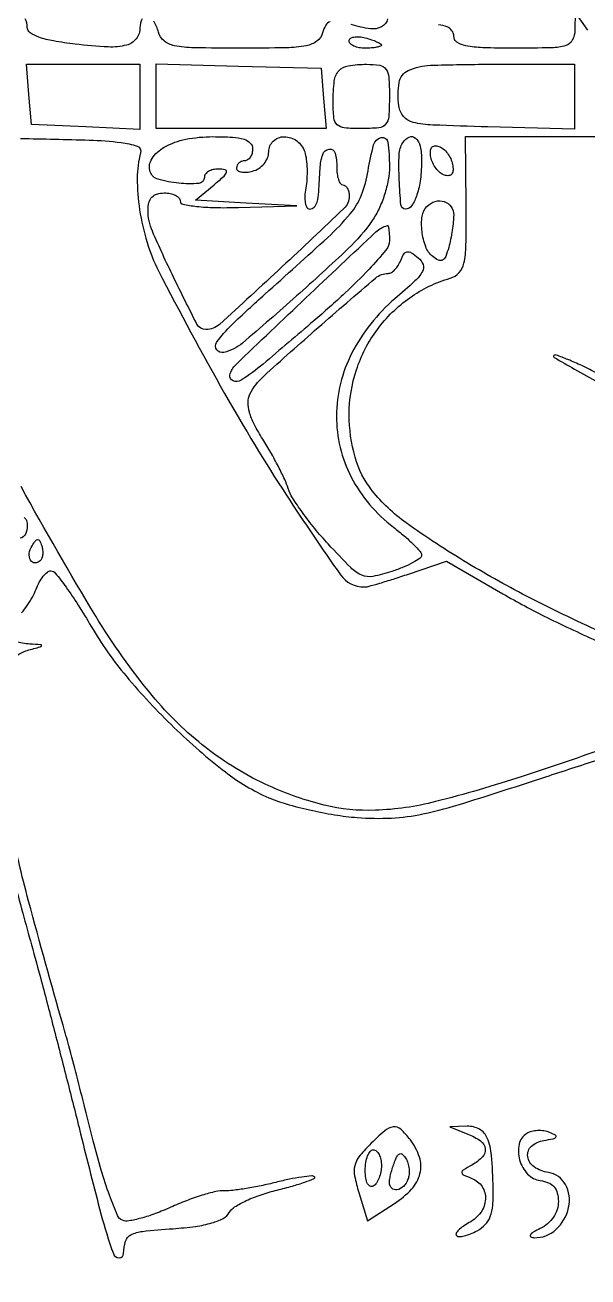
# Model space of a CAD drawing. Extents: x 24 to 1546, y 0 to 2379.
# Drawn here: x 307.7 to 377.7, y 1250.2 to 1405.9 of the extents above; entities that cross this region are included whole.
import ezdxf

# ---------------------------------------------------------------- set-up
doc = ezdxf.new("R2010")
doc.units = 0
doc.header["$MEASUREMENT"] = 0
doc.layers.get('0').update_dxf_attribs({"linetype": 'CONTINUOUS'})

msp = doc.modelspace()

# ---------------------------------------------------------------- linework, layer by layer
for points in [[(339.46395, 1554.999339, -0.000003), (282.698834, 1555.153426, -0.227171)], [(514.769083, 1516.135333, 0.000015), (559.321584, 1516.282001, 0.198049)], [(559.738404, 1516.700818, 0.000016), (515.705282, 1516.855093, 0.000528)], [(245.036602, 1495.453169, 0.000005), (244.992793, 1481.241243, 0.002008)], [(302.225653, 1186.047247, -0.000033), (424.8983, 1186.005815, -0.00004), (547.358432, 1185.946715, -0.198766)], [(377.674424, 1405.25), (376.104904, 1407.5), (376.052452, 1405.25, -0.114857), (375.729524, 1403.995886, -0.202845), (374.918456, 1403.326748, -0.067015), (373.162035, 1403.051016, -0.005471), (368.5, 1403, -0.007659), (364.597782, 1403.059778, -0.041714), (362.5, 1403.3, -0.098409), (361.396042, 1403.758417, -0.250296), (361, 1404.5, 0.164293), (360.773926, 1405.169448, 0.129352), (360.166667, 1405.642857, 0.075863), (359.104033, 1405.918107, 0.025511)], [(322.262604, 1406.647663, 0.118905), (322, 1405.559017, -0.163776), (321.53501, 1404.177502, -0.169565), (320.335535, 1403.382142, -0.076113), (318.04287, 1403.157537, -0.015318), (313.946642, 1403.506193, -0.013964), (311.241414, 1403.897003, -0.041743), (309.433614, 1404.367934, -0.068672), (308.349089, 1404.926226, -0.244257), (308, 1405.598187, 0.123103), (307.734322, 1406.66092, 0.347108)], [(345.650923, 1406.298589, 0.190808), (345.083276, 1405.858672, 0.069772), (344.685133, 1404.903949, -0.171417), (343.993572, 1403.882858, -0.113268), (342.681455, 1403.311985, -0.041415), (340.166351, 1403.054503, -0.004809), (334.5, 1403, -0.004619), (328.717305, 1403.053416, -0.043768), (326.256639, 1403.315112, -0.12412), (324.984938, 1403.914439, -0.158209), (324.289749, 1405, 0.070368), (323.723337, 1406.3537, 0.201293)], [(352.768074, 1406.633192, -0.209874), (352.024917, 1405.662582, -0.163183), (350.655656, 1405.413291, -0.033982), (348.233886, 1405.932923, 0.021007)], [(307.134899, 1391.776666, -0.002873), (315.669224, 1391.57394, -0.022203), (319.65113, 1391.279161, -0.05543), (321.661716, 1390.810431, -0.394104), (322.083825, 1390, 0.068421), (321.657159, 1386.835321, 0.036954), (321.958196, 1382.907421, 0.035862), (322.872236, 1378.859079, 0.045277), (324.310828, 1375.301208, 0.009834), (332.515496, 1360.080798, 0.015602), (340.194925, 1347.421421, 0.010372), (346.934793, 1337.510719, 0.242819), (349.862167, 1336, 0.066779), (350.37176, 1336.068365, 0.004414), (351.799626, 1336.472082, 0.006324), (353.496711, 1336.991523, 0.004681), (355.360269, 1337.607089), (360.076816, 1339.214178), (367.08312, 1335.157828, 0.016549), (372.589346, 1332.208777, 0.01059), (379.162844, 1329.134683, 0.006832)], [(379.869717, 1330.11845, -0.01145), (370.553362, 1334.611447, -0.0174), (362.696584, 1338.975899, -0.01945), (355.078822, 1343.97497, -0.069741), (350.866135, 1347.970122, -0.099956), (348.72874, 1352.142785, -0.068643), (348, 1357.425993, -0.079955), (348.897521, 1363.002799, -0.079543), (351.499912, 1368.027374, -0.079962), (355.52629, 1371.967487, -0.082075), (360.551142, 1374.40222, 0.135636), (361.659705, 1375.092677, 0.13349), (362.264713, 1376.25844, 0.050154), (362.513848, 1378.452179, 0.005558), (362.522654, 1383.504273), (362.443022, 1392), (377.221511, 1392), (392, 1392)], [(669.79548, 1002.302636, -0.00002), (669.596685, 899.530331, -0.000025), (669.388942, 796.915146, -0.198373)], [(378.867322, 1362.567233, 0.007844), (376.899752, 1363.525787, 0.012497), (375.185331, 1364.276347, 0.006363), (373.742964, 1364.843994, 0.295042), (373.447109, 1364.780442, 0.49267), (373.477476, 1364.548404, 0.002126), (375.997844, 1363.1024, 0.007106), (378.996523, 1361.454808, 0.004173)], [(379.403197, 1315.804501, -0.005237), (369.5, 1312.439925, -0.016984), (358.721432, 1309.304619, -0.053101), (351.257599, 1308.229925, -0.069473), (344.894339, 1308.880092, -0.04706), (338, 1311.277021, -0.058238), (330.205508, 1316.002285, -0.054681), (323.525143, 1322.487625, -0.03674), (316.509621, 1332.366477, -0.010782), (307.218584, 1348.5, -0.003142)], [(292.788608, 1303.429134, -0.000061), (288.104229, 1321.79656, -0.062479)], [(307.599922, 1344.649744, -0.174773), (307.898977, 1344.259138, -0.076994), (308, 1343.606989, -0.114862), (307.757963, 1342.56729, -0.225364), (307.10681, 1342.051377, -0.210624)], [(307.288597, 1332.766583, 0.024453), (307.996237, 1333.702416, 0.02415), (308.62964, 1334.734956, 0.034672), (309.079425, 1335.708903, -0.034936), (309.484975, 1336.58585, -0.04421), (309.982684, 1337.32699, -0.050561), (310.494142, 1337.843204, -0.173971), (310.931139, 1338, -0.229948), (311.474605, 1337.736108, -0.009652), (312.806852, 1335.974192, -0.014975), (314.324966, 1333.746409, -0.009906), (315.939475, 1331.103633, 0.04191), (320.275026, 1324.931574, 0.026682), (326.258354, 1318.502356, 0.026782), (332.61075, 1312.993478, 0.06302), (338, 1309.79968, 0.032005), (340.1852, 1309.014091, 0.015143), (343.0875, 1308.270401, 0.014939), (346.182195, 1307.673036, 0.020429), (349, 1307.3334, 0.032111), (353.258472, 1307.269943, 0.040902), (357.151636, 1307.783114, 0.022755), (362.365112, 1309.160627, 0.003616), (372.429527, 1312.396226, -0.00218), (378.944056, 1314.51124, -0.003571)], [(306.597114, 1327.426945, -0.091461), (308, 1328.108779, 0.002159), (309.60692, 1328.560965, 0.234135), (309.768763, 1328.70833, 0.50893), (309.692594, 1328.827339, 0.003617), (308.309017, 1328.90032, -0.060711), (306.531902, 1329.199407, -0.201499)], [(306.267227, 1299.765625, 0.001128), (307.439107, 1295.421065, 0.001526), (308.519118, 1291.5, -0.003235), (309.729701, 1287.045473, -0.001267), (311.34464, 1280.884375, -0.001254), (313.057996, 1274.210798, -0.001562), (314.615308, 1268, 0.0035), (317.146878, 1258.067114, 0.022269), (318.690466, 1253.096235, 0.317655), (319.421517, 1252.585256, 0.409336), (319.969591, 1253.129809, -0.070475), (320.203111, 1254.651426, -0.206351), (320.87217, 1255.445784, -0.090204), (322.313079, 1255.866216, -0.007943), (326.110525, 1256.201614, 0.015409), (328.906487, 1256.490686, 0.036818), (330.946976, 1256.920146, 0.051322), (332.352739, 1257.4875, 0.144605), (333.103447, 1258.220366, -0.127994), (333.762301, 1258.906926, -0.028101), (335.213325, 1259.6906, -0.027499), (337.0447, 1260.43064, -0.023403), (339.046899, 1261.011251, 0.00919), (340.958522, 1261.50717, 0.016716), (342.497306, 1261.992692, 0.012828), (343.642431, 1262.429902, 0.535259), (343.685953, 1262.64738, 0.224782), (343.342687, 1262.770037, 0.010768), (342.100709, 1262.619569, 0.015869), (340.59171, 1262.354579, 0.010592), (338.881976, 1261.960108, -0.011063), (337.057619, 1261.541001, -0.010762), (335.199705, 1261.198768, -0.010721), (333.554921, 1260.96833, -0.038851), (332.5, 1260.926015, 0.067968), (331.431998, 1260.820847, 0.016408), (329.714233, 1260.351548, 0.01654), (327.761559, 1259.677066, 0.015748), (325.825047, 1258.86481, -0.018252), (323.938004, 1258.084389, -0.022853), (322.134129, 1257.506656, -0.021906), (320.611128, 1257.165369, -0.137346), (319.825047, 1257.241337, -0.203107), (319.202479, 1257.845128, -0.011867), (318.210276, 1260.356863, -0.016436), (317.170456, 1263.498718, -0.011242), (316.188657, 1267.127124, 0.001781), (315.198373, 1271.082227, 0.001553), (314.134149, 1275.215468, 0.001561), (313.148445, 1278.947336, 0.004626), (312.440304, 1281.5, -0.004493), (308.156757, 1296.925119, -0.016791), (305.879214, 1306.726821, -0.026574)]]:
    msp.add_lwpolyline(points, format="xyb")
for points in [[(352, 1403.383369, -0.326917), (351.890445, 1403.233718, -0.029396), (351.4125, 1403.112615, -0.029316), (350.766644, 1403.027671, -0.018041), (350, 1403, -0.043375), (349.234359, 1403.066544, -0.063112), (348.5875, 1403.266249, -0.082769), (348.149557, 1403.559898, -0.206609), (348, 1403.90638, -0.24384), (348.157535, 1404.210205, -0.106581), (348.5875, 1404.392877, -0.070464), (349.233678, 1404.424365, -0.040966), (350, 1404.289749, -0.016817), (350.766387, 1404.061542, -0.025621), (351.4125, 1403.807757, -0.023188), (351.897136, 1403.560437, -0.269386)], [(353, 1397, -0.01583), (352.920164, 1394.478972, -0.165362), (352.53125, 1393.535714, -0.192545), (351.675038, 1393.099137, -0.022778), (349.5, 1393, -0.021645), (347.392076, 1393.091296, -0.170228), (346.5125, 1393.488095, -0.179682), (346.098603, 1394.335788, -0.024666), (346, 1396.333333, -0.029008), (346.149996, 1398.916621, -0.154424), (346.722648, 1400.190635, -0.173415), (347.883459, 1400.822569, -0.038797), (350.166667, 1401, -0.039406), (351.811597, 1400.870158, -0.201918), (352.572917, 1400.397059, -0.139151), (352.923955, 1399.403964, -0.015813)], [(376, 1396.966168), (376, 1392.932337), (365.25, 1393.216168, -0.003461), (358.392814, 1393.444723, -0.047743), (355.933284, 1393.780428, -0.161519), (354.760949, 1394.501354, -0.140525), (354.170919, 1395.822726, -0.076751), (354.207249, 1398.738518, -0.24881), (355.345927, 1400.225919, -0.099395), (358.107048, 1400.876968, -0.008356), (365.468615, 1401), (376, 1401)], [(336, 1390.5, -0.064853), (335.925306, 1389.926543, -0.082425), (335.70625, 1389.440625, -0.098894), (335.381354, 1389.115568, -0.148195), (335, 1389, 0.089443), (334.618207, 1388.931152, 0.095162), (334.29375, 1388.733751, 0.099841), (334.076675, 1388.439407, 0.10954), (334, 1388.09362, 0.24384), (334.157535, 1387.789795, 0.106581), (334.5875, 1387.607123, 0.070464), (335.233678, 1387.575635, 0.040966), (336, 1387.710251, 0.081717), (336.767412, 1388.051899, 0.073995), (337.415093, 1388.631104, 0.076311), (337.850026, 1389.354863, 0.097502), (338, 1390.116631, -0.204263), (338.567214, 1391.447138, -0.194775), (339.935048, 1391.993622, -0.161874), (341.500866, 1391.464974, -0.155459), (342.469561, 1390.095906, -0.046713), (342.668293, 1389.18135, -0.022737), (342.758097, 1387.988592, -0.022328), (342.739247, 1386.729205, -0.029952), (342.603169, 1385.595906, 0.033259), (342.490382, 1384.601077, 0.055787), (342.545015, 1383.762547, 0.079708), (342.743892, 1383.192364, 0.275714), (343.066221, 1383, 0.195913), (343.646383, 1383.236397, 0.135601), (344.007329, 1383.85614, 0.047188), (344.21991, 1385.144549, 0.005783), (344.384709, 1388, -0.065887), (344.707804, 1389.79937, -0.293435), (345.496725, 1390.451424, -0.369089), (346.238338, 1389.957764, -0.073596), (346.460579, 1388.25, 0.033339), (346.502962, 1387.388107, 0.051537), (346.664631, 1386.660938, 0.06736), (346.910454, 1386.160086, 0.250025), (347.210579, 1386, -0.171146), (347.511776, 1385.893792, -0.094102), (347.768108, 1385.592613, -0.074592), (347.941496, 1385.143678, -0.054971), (348, 1384.613152, -0.205006), (347.332058, 1383.052541, -0.002816), (339.642321, 1375.797128, -0.003001), (331.900918, 1368.661365, -0.186806), (330.192496, 1368, -0.280808), (329.085476, 1368.674942, -0.006189), (326.161189, 1374.527325, -0.010619), (323.539406, 1380.247437, -0.10249), (323, 1382.851297, -0.062007), (323.120023, 1383.81539, -0.126127), (323.482698, 1384.481412, -0.133184), (324.105231, 1384.868607, -0.073031), (325, 1385, -0.048028), (325.765418, 1384.926307, -0.068025), (326.4125, 1384.70625, -0.088204), (326.848523, 1384.381882, -0.191087), (327, 1384, 0.357576), (327.334393, 1383.592202, 0.02157), (329.01433, 1383.331372, 0.022987), (331.318683, 1383.181535, 0.011385), (334.25, 1383.19268), (341.5, 1383.385359), (335.199755, 1383.741701), (328.89951, 1384.098043), (331.199755, 1386.015752, 0.009192), (332.461801, 1387.107862, 0.141988), (332.762162, 1387.590171, 0.434184), (332.592112, 1387.871078, 0.047082), (331.75, 1387.966731, 0.058946), (331.080704, 1387.900424, 0.079041), (330.514063, 1387.677866, 0.098525), (330.134863, 1387.339585, 0.162906), (330, 1386.936642, -0.390311), (329.304669, 1386.1816, -0.046463), (326.820809, 1386.207853, -0.043511), (324.250427, 1386.703244, -0.249149), (323.282369, 1387.633929, -0.226843), (323.495843, 1389.274296, -0.121683), (325.018622, 1390.70168, -0.080378), (327.687707, 1391.677446, -0.047555), (331.071429, 1392, -0.014393), (333.490911, 1391.930336, -0.059538), (334.928571, 1391.673913, -0.123352), (335.708098, 1391.205682, -0.19866)], [(353, 1388.31188, -0.044532), (352.849673, 1386.627391, -0.032368), (352.397175, 1384.799907, -0.032301), (351.710813, 1383.040858, -0.043551), (350.856829, 1381.56188, -0.049698), (347.857377, 1378.072288, -0.008672), (341.466222, 1372.187986, -0.005434), (334.728157, 1366.326708, -0.12122), (332.428907, 1365.176676, -0.292214), (331.531652, 1365.50021, -0.328638), (331.512639, 1366.401535, -0.048658), (333.41736, 1368.612238, -0.008168), (337.527979, 1372.411361, 0.002814), (345.326447, 1379.465556, 0.033444), (348.140399, 1382.408617, 0.080607), (349.526863, 1384.746717, 0.054117), (350.345945, 1387.75, -0.026735), (351.0418, 1390.989577, -0.281374), (351.985219, 1391.88122, -0.436374), (352.799702, 1391.306729, -0.033403)], [(357, 1389.081787, -0.030343), (356.856555, 1386.720276, -0.049393), (356.418552, 1384.761963, -0.064997), (355.774071, 1383.422862, -0.253326), (354.993011, 1383, -0.386201), (354.43155, 1383.509695, -0.013973), (354.215995, 1386.645342, -0.019377), (354.209921, 1389.772591, -0.129273), (354.657124, 1391.25, -0.147016), (355.447032, 1391.953792, -0.304568), (356.227063, 1391.831579, -0.153772), (356.815485, 1390.801354, -0.053498)], [(360.845503, 1388.551966, -0.05162), (360.910592, 1387.817, -0.158392), (360.751111, 1387.34986, -0.215807), (360.389327, 1387.151022, -0.100052), (359.845503, 1387.217698, -0.094625), (359.305054, 1387.520093, -0.055874), (358.79375, 1388.057674, -0.053155), (358.386587, 1388.733074, -0.061282), (358.154497, 1389.448034, -0.05162), (358.089408, 1390.183, -0.158392), (358.248889, 1390.65014, -0.215807), (358.610673, 1390.848978, -0.100052), (359.154497, 1390.782302, -0.094625), (359.694946, 1390.479907, -0.055874), (360.20625, 1389.942326, -0.053155), (360.613413, 1389.266926, -0.061282)], [(360.986345, 1382.25, -0.024865), (360.938467, 1381.418573, -0.011566), (360.797958, 1380.346934, -0.011426), (360.598269, 1379.226381, -0.015645), (360.364203, 1378.228925, -0.02841), (359.994602, 1377.108316, -0.171428), (359.599132, 1376.652791, -0.247232), (359.097699, 1376.636965, -0.059955), (358.377857, 1377.101369, -0.130574), (357.507304, 1378.324939, -0.061348), (357.049628, 1380.22667, -0.062175), (357.069718, 1382.128697, -0.164111), (357.666667, 1383.333333, -0.125957), (358.697293, 1383.943865, -0.151046), (359.820003, 1383.926333, -0.165119), (360.668277, 1383.291155, -0.153332)], [(353, 1379.086232, -0.174374), (352.572818, 1377.898579, -0.01598), (350.465764, 1375.508328, -0.01744), (347.497745, 1372.563644, -0.009039), (343.60024, 1369.086232, -0.002968), (337.291386, 1363.723821, -0.031703), (334.584527, 1361.728728, -0.24352), (333.563747, 1361.632453, -0.36997), (333.176676, 1362.378887, -0.14533), (333.899604, 1363.644559, -0.001101), (342.614439, 1371.944103, -0.001226), (351.31782, 1380.155835, -0.127852), (352.75, 1380.93743, -0.426188), (352.848556, 1380.875571, -0.017576), (352.926562, 1380.419451, -0.021278), (352.982074, 1379.815701, -0.012285)], [(353.682332, 1371.846724, 0.097334), (348.342949, 1365.100041, 0.117783), (346.421391, 1357.279673, 0.122251), (348.261764, 1349.655035, 0.110207), (353.498949, 1343.433004, -0.013507), (354.840081, 1342.35155, -0.01898), (355.971566, 1341.310943, -0.015512), (356.830669, 1340.403854, -0.183834), (357, 1339.958863, -0.246333), (356.800845, 1339.579154, -0.025806), (355.918027, 1339.034125, -0.027263), (354.727864, 1338.463632, -0.018426), (353.316686, 1337.939501, -0.031856), (350.943882, 1337.320758, -0.150425), (349.561734, 1337.46952, -0.096634), (348.193391, 1338.40264, -0.009202), (345.389202, 1341.34579, -0.014397), (343.711754, 1343.281547, -0.015224), (342.180667, 1345.275686, -0.014993), (340.969086, 1347.068253, -0.064415), (340.426425, 1348.233841, 0.031798), (339.986646, 1349.36552, 0.010399), (339.199622, 1350.97412, 0.010315), (338.249333, 1352.728403, 0.011468), (337.259184, 1354.380183, -0.021896), (336.201711, 1356.230693, -0.048948), (335.605077, 1357.735118, -0.067694), (335.426102, 1358.964556, -0.118002), (335.655275, 1359.96337, -0.093479), (337.336137, 1362.188839, -0.004748), (344.136645, 1368.250395, -0.002985), (351.277425, 1374.41973, -0.178503), (352.85101, 1375, 0.141497), (353.254086, 1375.116398, 0.060501), (353.693141, 1375.473708, 0.053128), (354.098841, 1375.995716, 0.047063), (354.404844, 1376.612624, -0.045008), (354.795395, 1377.408162, -0.222677), (355.200156, 1377.676993, -0.182676), (355.722821, 1377.563788, -0.029523), (356.576461, 1376.936543, -0.134242), (357.174799, 1376.082608, -0.21872), (357.099836, 1375.216764, -0.07781), (356.177902, 1374.058624, -0.008976)], [(309.604167, 1339.270833, -0.198339), (308.941134, 1338.995338, -0.274516), (308.399603, 1339.315272, -0.160291), (308.239822, 1340.176395, -0.105175), (308.582949, 1341.134215, -0.024362), (309.012891, 1341.759582, -0.233206), (309.294341, 1341.899578, -0.286646), (309.536207, 1341.749629, -0.033951), (309.787251, 1341.138246, -0.052621), (309.903448, 1340.610215, -0.052345), (309.907167, 1340.068604, -0.057227), (309.805016, 1339.594136, -0.115259)], [(350.515491, 1266.6064, 0.030348), (349.216977, 1265.13991, 0.111895), (348.691744, 1264.02766, 0.104626), (348.679255, 1262.756657, 0.024784), (349.202974, 1260.690309), (350.284058, 1257.167818), (353.62965, 1259.333909, 0.062614), (355.760215, 1261.127158, 0.125959), (356.797847, 1263.047055, 0.13965), (356.731164, 1265.090997, 0.085), (355.607954, 1267.25, 0.044961), (354.414642, 1268.559083, 0.220336), (353.485059, 1268.854831, 0.148145), (352.419542, 1268.37917, 0.017847)], [(362.75, 1267.968838, -0.059411), (364.324185, 1267.107078, -0.208484), (364.905301, 1266.13799, -0.230142), (364.565485, 1265.12386, -0.070998), (363.25, 1264.11694, 0.010895), (362.166104, 1263.476997, 0.259519), (362, 1263.178528, 0.295615), (362.175617, 1262.907449, 0.013333), (363.25, 1262.460261, -0.15736), (364.519402, 1261.433931, -0.161279), (364.933635, 1259.869999, -0.141258), (364.34234, 1258.206595, -0.1148), (362.914354, 1256.954163, 0.027213), (362.15049, 1256.490227, 0.048718), (361.588241, 1256.018969, 0.071366), (361.288285, 1255.610465, 0.330355), (361.328707, 1255.337959, 0.216064), (361.654436, 1255.215424, 0.04184), (362.292023, 1255.311399, 0.037682), (363.07391, 1255.56045, 0.026932), (363.905953, 1255.949668, 0.079076), (364.917545, 1256.717441, 0.102014), (365.536056, 1257.703047, 0.07197), (365.842088, 1259.115222, 0.022662), (365.894938, 1261.280688, 0.015217), (365.687669, 1265.31377, 0.079038), (365.160445, 1267.472609, 0.165807), (364.194609, 1268.560798, 0.137177), (362.682612, 1268.936614), (360.5, 1268.873227)], [(370.071824, 1268.04439, 0.201814), (369.123433, 1266.712969, 0.125503), (369.179938, 1264.767419, 0.118263), (370.177463, 1263.001402, 0.171686), (371.75, 1262.180449, -0.063283), (372.772092, 1261.900352, -0.116277), (373.467958, 1261.397884, -0.116101), (373.866768, 1260.636916, -0.062973), (374, 1259.583263, -0.077963), (373.842746, 1258.580884, -0.069726), (373.383926, 1257.632148, -0.067577), (372.665619, 1256.820767, -0.065555), (371.75, 1256.220495, 0.01881), (370.879426, 1255.759502, 0.11634), (370.513752, 1255.414552, 0.450513), (370.574177, 1255.1907, 0.106826), (371, 1255.082993, 0.197896), (373.699684, 1256.086376, 0.153734), (375.269068, 1258.83291, 0.177739), (374.871576, 1261.700137, 0.239298), (372.760216, 1263.180449, -0.117555), (370.997802, 1263.87571, -0.207878), (370.19343, 1265.184467, -0.251268), (370.664561, 1266.470464, -0.1467), (372.191545, 1267.181819, 0.011148), (373.360366, 1267.378768, 0.190166), (373.683208, 1267.583462, 0.451447), (373.630312, 1267.821984, 0.029349), (372.909316, 1268.16651, 0.060471), (372.208532, 1268.357663, 0.047162), (371.419646, 1268.398123, 0.048434), (370.665635, 1268.292017, 0.079411)], [(352, 1264.059017, -0.046881), (351.925923, 1263.270704, -0.046318), (351.70625, 1262.50665, -0.050262), (351.383556, 1261.876024, -0.111412), (351, 1261.5, -0.253782), (350.615199, 1261.478234, -0.1651), (350.287316, 1261.794783, -0.083483), (350.068671, 1262.479336, -0.035659), (350, 1263.440983, -0.037227), (350.073066, 1264.420991, -0.055981), (350.29375, 1265.248289, -0.073461), (350.616918, 1265.813779, -0.230178), (351, 1266, -0.186414), (351.381787, 1265.852535, -0.089706), (351.70625, 1265.429836, -0.069539), (351.926216, 1264.801778, -0.049547)], [(355.300491, 1262.340684, -0.102933), (354.733966, 1261.459835, -0.154329), (353.932495, 1261.034539, -0.246043), (353.283407, 1261.235953, -0.199436), (353, 1261.918213, -0.045676), (353.042564, 1262.383177, -0.014982), (353.187754, 1263.05598, -0.014785), (353.394489, 1263.796997, -0.016194), (353.639163, 1264.502058, -0.03087), (353.986961, 1265.264173, -0.199937), (354.306811, 1265.526161, -0.279142), (354.644474, 1265.438926, -0.055049), (355.046643, 1264.92453, -0.06715), (355.302839, 1264.350029, -0.046896), (355.438142, 1263.652721, -0.047032), (355.440925, 1262.945272, -0.069197)]]:
    msp.add_lwpolyline(points, format="xyb", close=True)
for points in [[(322, 1396.95431), (322, 1392.90862), (315.25, 1393.20431), (308.5, 1393.5), (308.189635, 1397.25), (307.879269, 1401), (314.939635, 1401), (322, 1401)], [(344.810365, 1396.75), (345.120731, 1393), (334.560365, 1393), (324, 1393), (324, 1397.034983), (324, 1401.069966), (334.25, 1400.784983), (344.5, 1400.5)]]:
    msp.add_lwpolyline(points, close=True)

doc.saveas('drawing.dxf')
